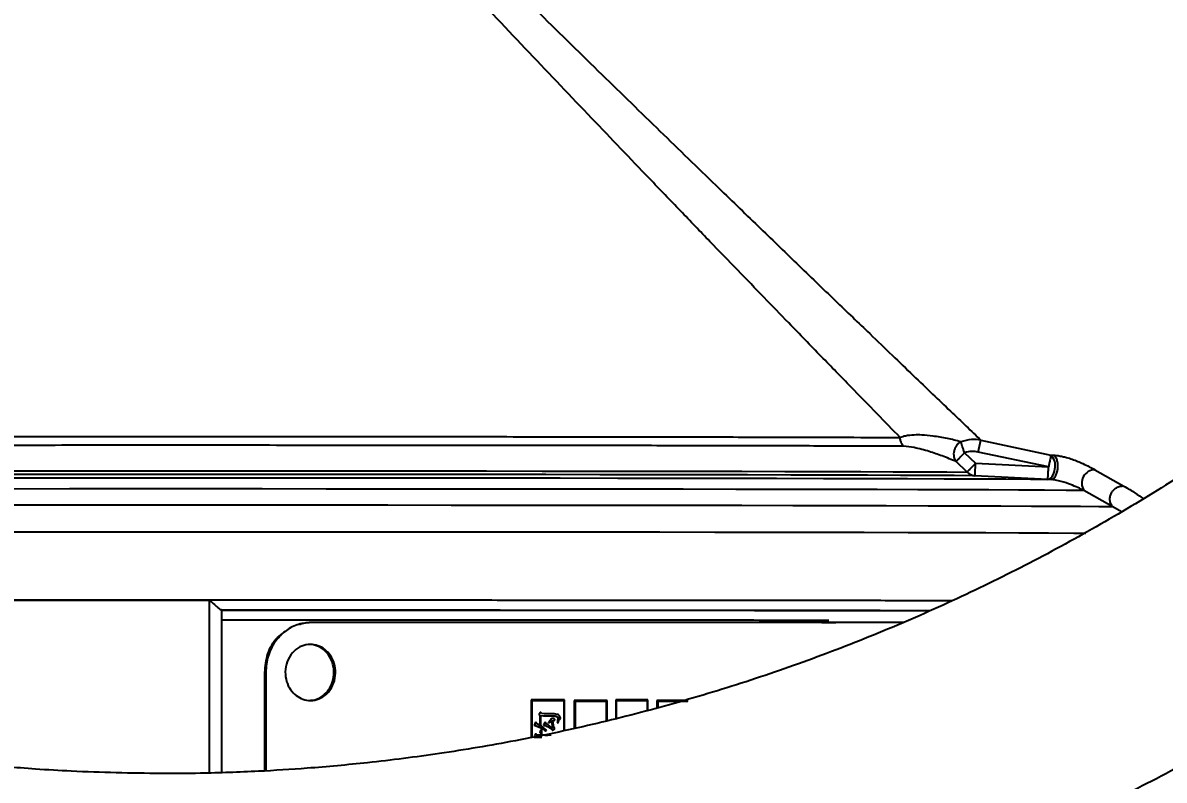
# Model space of a CAD drawing. Header units: millimetres. Extents: x 2642 to 4256, y 821 to 2003.
# Drawn here: x 3215.4 to 3306.9, y 1133.4 to 1194.1 of the extents above; entities that cross this region are included whole.
import ezdxf

# ---------------------------------------------------------------- set-up
doc = ezdxf.new("R2010")
doc.units = ezdxf.units.MM
doc.layers.add('AM_5', color=3, linetype='Continuous', lineweight=25)
doc.styles.add('SLDTEXTSTYLE1', font='txt.shx', dxfattribs={"width": 0.7, "bigfont": 'gbcbig.shx'})
doc.dimstyles.new('SLDDIMSTYLE12$0', dxfattribs={"dimtxt": 12, "dimasz": 10, "dimexe": 0, "dimexo": 0.0625, "dimgap": 0.875, "dimtad": 1, "dimdec": 1, "dimlfac": 1.8, "dimrnd": 1e-09, "dimzin": 12, "dimdsep": 46, "dimtxsty": 'SLDTEXTSTYLE1', "dimcen": 0.09, "dimdle": 8.16, "dimclrd": 3, "dimclre": 3, "dimadec": 0, "dimazin": 3, "dimtfac": 1, "dimtdec": 1, "dimtofl": 0, "dimtmove": 0, "dimatfit": 3, "dimfxl": 0, "dimfrac": 2, "dimtolj": 1, "dimlwd": 5, "dimlwe": 5, "dimarcsym": 0})

# ---------------------------------------------------------------- blocks, each defined once
blk = doc.blocks.new('*D16')
at = {"layer": 'AM_5', "color": 3, "lineweight": 5, "transparency": 16777216}
blk.add_line((3226.563, 1282.557), (3038.57, 1282.557), dxfattribs=at)
at = {"layer": 'AM_5', "color": 3, "linetype": 'Continuous', "lineweight": 5, "transparency": 16777216}
for p, q in [((3038.57, 1272.557), (3038.57, 1050.945)), ((3180.818, 1040.945), (3038.57, 1040.945))]:
    blk.add_line(p, q, dxfattribs=at)
at = {"layer": 'AM_5', "color": 3, "transparency": 16777216}
for points in [[(3036.903, 1272.557), (3040.236, 1272.557), (3038.57, 1282.557)], [(3036.903, 1050.945), (3040.236, 1050.945), (3038.57, 1040.945)]]:
    blk.add_solid(points, dxfattribs=at)
at = {"layer": 'Defpoints', "color": 0, "transparency": 16777216}
for p in [(3226.626, 1282.557), (3038.57, 1040.945), (3180.88, 1040.945)]:
    blk.add_point(p, dxfattribs=at)
at = {"layer": 'AM_5', "color": 0, "transparency": 16777216, "insert": (3031.695, 1108.227), "char_height": 12, "attachment_point": 5, "rotation": 90, "style": 'SLDTEXTSTYLE1'}
blk.add_mtext('\\A1;245', dxfattribs=at)

msp = doc.modelspace()

# ---------------------------------------------------------------- linework, layer by layer
at = {"color": 7, "linetype": 'Continuous', "lineweight": 25}
for p, q in [((3292.172, 1160.687), (3297.794, 1159.496)), ((3297.596, 1158.541), (3291.966, 1159.735)), ((3291.08, 1158.129), (3290.194, 1158.974)), ((3290.868, 1159.679), (3291.754, 1158.834)), ((3291.754, 1158.834), (3297.596, 1158.541)), ((3297.794, 1159.496), (3298.025, 1159.482)), ((3301.316, 1158.318), (3303.629, 1157.012)), ((3297.546, 1157.545), (3291.704, 1157.838)), ((3297.778, 1157.531), (3297.546, 1157.545)), ((3302.745, 1155.335), (3300.438, 1156.652)), ((3303.45, 1154.944), (3302.745, 1155.335)), ((3230.358, 1134.011), (3230.358, 1147.84)), ((3231.313, 1147.079), (3231.299, 1147.079)), ((3231.299, 1147.079), (3231.313, 1147.074)), ((3231.313, 1147.074), (3231.313, 1134.044)), ((3238.453, 1146.067), (3238.345, 1146.067)), ((3279.426, 1146.068), (3280.558, 1146.068)), ((3234.795, 1134.176), (3234.795, 1142.067)), ((3234.87, 1142.067), (3234.795, 1142.067)), ((3234.87, 1142.067), (3234.87, 1134.181)), ((3258.803, 1139.869), (3256.128, 1139.869)), ((3256.128, 1139.869), (3256.128, 1136.858)), ((3256.148, 1139.869), (3256.128, 1139.869)), ((3256.148, 1139.869), (3256.148, 1136.862)), ((3256.19, 1139.819), (3256.19, 1136.871)), ((3258.762, 1139.819), (3258.783, 1139.819)), ((3258.762, 1139.819), (3258.762, 1137.415)), ((3258.783, 1137.419), (3258.783, 1139.819)), ((3258.803, 1139.869), (3258.824, 1139.869)), ((3258.824, 1137.428), (3258.824, 1139.869)), ((3262.206, 1139.819), (3259.593, 1139.819)), ((3259.593, 1139.819), (3259.593, 1137.59)), ((3259.614, 1139.819), (3259.593, 1139.819)), ((3259.614, 1139.819), (3259.614, 1137.595)), ((3259.655, 1139.769), (3259.655, 1137.603)), ((3262.166, 1139.769), (3262.189, 1139.769)), ((3262.166, 1139.769), (3262.166, 1138.184)), ((3262.189, 1138.19), (3262.189, 1139.769)), ((3262.206, 1139.819), (3262.23, 1139.819)), ((3262.23, 1138.201), (3262.23, 1139.819)), ((3262.921, 1139.869), (3262.921, 1138.378)), ((3265.468, 1139.869), (3262.921, 1139.869)), ((3262.921, 1139.869), (3262.945, 1139.869)), ((3262.945, 1139.869), (3262.945, 1138.384)), ((3262.985, 1138.394), (3262.985, 1139.819)), ((3265.455, 1139.819), (3265.429, 1139.819)), ((3265.429, 1139.819), (3265.429, 1139.019)), ((3265.455, 1139.819), (3265.455, 1139.026)), ((3265.468, 1139.869), (3265.494, 1139.869)), ((3265.494, 1139.036), (3265.494, 1139.869)), ((3266.218, 1139.819), (3266.218, 1139.221)), ((3266.243, 1139.819), (3266.218, 1139.819)), ((3266.243, 1139.819), (3266.243, 1139.228)), ((3268.691, 1139.819), (3266.269, 1139.819)), ((3266.282, 1139.769), (3266.282, 1139.238)), ((3268.653, 1139.769), (3268.681, 1139.769)), ((3268.691, 1139.819), (3268.718, 1139.819)), ((3256.743, 1138.71), (3256.782, 1138.71)), ((3256.917, 1138.872), (3256.782, 1138.71)), ((3256.782, 1138.71), (3256.872, 1138.602)), ((3256.878, 1138.872), (3256.917, 1138.872)), ((3256.98, 1138.775), (3256.917, 1138.872)), ((3256.374, 1137.834), (3256.412, 1137.834)), ((3256.53, 1138.072), (3256.412, 1137.834)), ((3256.491, 1138.072), (3256.53, 1138.072)), ((3256.584, 1137.974), (3256.53, 1138.072)), ((3256.833, 1138.602), (3256.833, 1137.812)), ((3256.833, 1138.602), (3256.872, 1138.602)), ((3256.872, 1138.602), (3256.872, 1137.812)), ((3256.917, 1137.791), (3256.917, 1138.613)), ((3257.12, 1137.855), (3257.16, 1137.855)), ((3257.276, 1138.072), (3257.16, 1137.855)), ((3257.237, 1138.072), (3257.276, 1138.072)), ((3257.33, 1137.974), (3257.276, 1138.072)), ((3257.29, 1137.974), (3257.33, 1137.974)), ((3257.541, 1138.05), (3257.523, 1138.083)), ((3257.563, 1138.083), (3257.523, 1138.083)), ((3257.541, 1138.05), (3257.581, 1138.05)), ((3257.581, 1138.05), (3257.563, 1138.083)), ((3257.581, 1138.05), (3257.841, 1138.191)), ((3257.8, 1138.191), (3257.818, 1137.574)), ((3257.841, 1138.191), (3257.859, 1137.574)), ((3257.979, 1138.358), (3257.976, 1138.358)), ((3258.264, 1138.029), (3258.229, 1138.029)), ((3258.27, 1138.029), (3258.229, 1138.029)), ((3258.264, 1138.029), (3258.306, 1138.029)), ((3258.306, 1138.029), (3258.27, 1138.029)), ((3256.374, 1136.871), (3256.412, 1136.871)), ((3256.412, 1136.871), (3256.953, 1136.882)), ((3256.464, 1137.142), (3256.503, 1137.142)), ((3256.584, 1137.033), (3256.503, 1137.142)), ((3256.913, 1137.033), (3256.545, 1137.033)), ((3256.953, 1137.033), (3256.584, 1137.033)), ((3256.806, 1137.304), (3256.845, 1137.304)), ((3256.998, 1137.488), (3256.845, 1137.304)), ((3256.845, 1137.304), (3256.953, 1137.174)), ((3256.913, 1137.174), (3256.913, 1137.033)), ((3256.913, 1137.174), (3256.953, 1137.174)), ((3256.913, 1137.033), (3256.953, 1137.033)), ((3256.953, 1137.174), (3256.953, 1137.033)), ((3256.958, 1137.488), (3256.998, 1137.488)), ((3256.958, 1136.882), (3256.998, 1136.882)), ((3256.998, 1137.033), (3256.998, 1137.488)), ((3257.46, 1137.035), (3257.228, 1137.033)), ((3257.248, 1137.033), (3257.479, 1137.035)), ((3257.732, 1137.038), (3257.267, 1137.033)), ((3257.335, 1137.401), (3257.308, 1137.379)), ((3257.348, 1137.379), (3257.308, 1137.379)), ((3257.375, 1137.401), (3257.348, 1137.379)), ((3257.818, 1137.574), (3257.859, 1137.574)), ((3257.818, 1137.434), (3257.859, 1137.434)), ((3257.859, 1137.434), (3258.029, 1137.553))]:
    msp.add_line(p, q, dxfattribs=at)
at = {"color": 7, "linetype": 'Continuous', "lineweight": 25, "flags": 128}
for points in [[(3291.704, 1157.838), (3290.043, 1157.848), (3288.047, 1157.858), (3285.727, 1157.867), (3283.095, 1157.876), (3280.166, 1157.884), (3276.954, 1157.892), (3273.477, 1157.9), (3269.753, 1157.907), (3265.802, 1157.913), (3261.645, 1157.919), (3257.303, 1157.924), (3252.801, 1157.928), (3248.161, 1157.932), (3243.408, 1157.935), (3238.568, 1157.937), (3233.665, 1157.939), (3228.727, 1157.939), (3223.779, 1157.939), (3218.847, 1157.938), (3213.958, 1157.937)], [(3214.082, 1158.227), (3218.924, 1158.229), (3223.809, 1158.229), (3228.709, 1158.23), (3233.6, 1158.229), (3238.455, 1158.227), (3243.249, 1158.225), (3247.956, 1158.222), (3252.551, 1158.219), (3257.01, 1158.214), (3261.31, 1158.209), (3265.427, 1158.204), (3269.34, 1158.197), (3273.028, 1158.19), (3276.472, 1158.183), (3279.652, 1158.175), (3282.554, 1158.167), (3285.16, 1158.158), (3287.458, 1158.148), (3289.435, 1158.139), (3291.08, 1158.129)], [(3297.546, 1157.545), (3297.639, 1157.558), (3297.731, 1157.602), (3297.819, 1157.676), (3297.899, 1157.778), (3297.97, 1157.904), (3298.029, 1158.05), (3298.075, 1158.211), (3298.105, 1158.384)], [(3297.778, 1157.531), (3296.15, 1157.542), (3294.178, 1157.552), (3291.872, 1157.562), (3289.243, 1157.572), (3286.305, 1157.581), (3283.072, 1157.59), (3279.56, 1157.598), (3275.787, 1157.606), (3271.771, 1157.613), (3267.532, 1157.619), (3263.091, 1157.625), (3258.47, 1157.63), (3253.693, 1157.634), (3248.782, 1157.638), (3243.763, 1157.641), (3238.66, 1157.643), (3233.498, 1157.645), (3228.303, 1157.645), (3223.102, 1157.645), (3217.919, 1157.644), (3212.78, 1157.642)], [(3300.438, 1156.652), (3299.023, 1156.662), (3297.274, 1156.673), (3295.199, 1156.683), (3292.808, 1156.693), (3290.112, 1156.702), (3287.123, 1156.711), (3283.855, 1156.72), (3280.323, 1156.728), (3276.544, 1156.735), (3272.535, 1156.742), (3268.314, 1156.748), (3263.902, 1156.754), (3259.318, 1156.759), (3254.584, 1156.764), (3249.722, 1156.767), (3244.754, 1156.77), (3239.703, 1156.772), (3234.593, 1156.774), (3229.447, 1156.775), (3224.289, 1156.775), (3219.142, 1156.774), (3214.032, 1156.772)], [(3302.745, 1155.335), (3301.63, 1155.346), (3300.168, 1155.357), (3298.366, 1155.368), (3296.232, 1155.378), (3293.777, 1155.388), (3291.011, 1155.397), (3287.947, 1155.406), (3284.6, 1155.415), (3280.985, 1155.423), (3277.119, 1155.431), (3273.019, 1155.438), (3268.706, 1155.444), (3264.198, 1155.45), (3259.517, 1155.455), (3254.685, 1155.459), (3249.724, 1155.463), (3244.656, 1155.466), (3239.506, 1155.468), (3234.298, 1155.47), (3229.055, 1155.471), (3223.801, 1155.47), (3218.562, 1155.47), (3213.362, 1155.468)], [(3210.959, 1153.348), (3216.111, 1153.35), (3221.311, 1153.351), (3226.535, 1153.351), (3231.761, 1153.351), (3236.966, 1153.35), (3242.125, 1153.348), (3247.215, 1153.345), (3252.214, 1153.342), (3257.099, 1153.338), (3261.848, 1153.333), (3266.44, 1153.328), (3270.854, 1153.322), (3275.07, 1153.316), (3279.07, 1153.308), (3282.836, 1153.301), (3286.35, 1153.292), (3289.596, 1153.284), (3292.561, 1153.274), (3295.23, 1153.265), (3297.593, 1153.255), (3299.637, 1153.244), (3300.586, 1153.239)]]:
    msp.add_lwpolyline(points, dxfattribs=at)
at = {"color": 7, "linetype": 'Continuous', "lineweight": 25}
for centre, radius, start, end in [((2421.67, 1348.541), 890.541, 347.759661, 347.822332), ((3296.94, 1158.657), 1.197, 346.77793, 44.49537), ((3291.759, 1158.77), 0.933, 223.34923, 266.65686), ((3301.328, 1157.248), 1.071, 90.60321, 213.8212)]:
    msp.add_arc(centre, radius, start, end, dxfattribs=at)
for points, knots in [([(3226.434, 1113.962), (3228.995, 1113.987), (3232.575, 1114.021), (3237.844, 1114.3), (3242.309, 1114.636), (3247.625, 1115.201), (3253.194, 1115.974), (3259.007, 1116.985), (3264.978, 1118.241), (3271.054, 1119.751), (3277.192, 1121.522), (3283.358, 1123.556), (3289.521, 1125.856), (3295.658, 1128.421), (3301.746, 1131.251), (3307.766, 1134.345), (3313.698, 1137.7), (3319.527, 1141.312), (3325.237, 1145.177), (3330.813, 1149.291), (3336.24, 1153.649), (3341.506, 1158.243), (3346.597, 1163.067), (3351.502, 1168.115), (3356.209, 1173.378), (3360.707, 1178.848), (3364.985, 1184.516), (3369.034, 1190.373), (3372.843, 1196.41), (3376.405, 1202.616), (3379.71, 1208.981), (3382.751, 1215.493), (3385.52, 1222.142), (3388.01, 1228.917), (3390.216, 1235.804), (3392.131, 1242.793), (3393.749, 1249.871), (3395.067, 1257.025), (3396.08, 1264.241), (3396.784, 1271.509), (3397.177, 1278.813), (3397.256, 1286.141), (3397.019, 1293.479), (3396.465, 1300.813), (3395.593, 1308.131), (3394.402, 1315.418), (3392.894, 1322.661), (3391.069, 1329.845), (3388.929, 1336.958), (3386.475, 1343.986), (3383.71, 1350.914), (3380.637, 1357.731), (3377.26, 1364.421), (3373.583, 1370.973), (3369.609, 1377.373), (3365.344, 1383.609), (3360.793, 1389.667), (3355.961, 1395.535), (3350.854, 1401.201), (3345.477, 1406.654), (3340.03, 1411.701), (3334.557, 1416.354), (3329.099, 1420.623), (3323.474, 1424.666), (3317.692, 1428.474), (3311.765, 1432.042), (3305.703, 1435.364), (3299.517, 1438.434), (3293.22, 1441.248), (3286.826, 1443.8), (3280.351, 1446.086), (3273.814, 1448.102), (3267.239, 1449.845), (3260.666, 1451.309), (3254.172, 1452.491), (3247.882, 1453.388), (3242.359, 1453.972), (3237.476, 1454.339), (3232.652, 1454.579), (3226.677, 1454.696), (3221.161, 1454.586), (3215.891, 1454.314), (3211.427, 1453.976), (3206.111, 1453.411), (3200.542, 1452.638), (3194.729, 1451.628), (3188.757, 1450.372), (3182.681, 1448.861), (3176.543, 1447.091), (3170.378, 1445.056), (3164.215, 1442.757), (3158.078, 1440.192), (3151.99, 1437.361), (3145.97, 1434.268), (3140.037, 1430.913), (3134.208, 1427.301), (3128.498, 1423.435), (3122.923, 1419.321), (3117.496, 1414.964), (3112.23, 1410.37), (3107.139, 1405.545), (3102.234, 1400.497), (3097.527, 1395.235), (3093.029, 1389.765), (3088.751, 1384.096), (3084.702, 1378.239), (3080.893, 1372.202), (3077.331, 1365.997), (3074.026, 1359.632), (3070.983, 1353.12), (3068.221, 1346.468), (3065.884, 1340.186), (3064.606, 1336.081), (3064.042, 1334.273)], [0, 0, 0, 0, 0.0102074, 0.014274, 0.021037, 0.0280561, 0.0355867, 0.0434511, 0.0515783, 0.0599113, 0.0684099, 0.0770439, 0.085791, 0.0946336, 0.1035582, 0.112554, 0.1216124, 0.1307262, 0.1398897, 0.1490979, 0.1583469, 0.1676331, 0.1769537, 0.1863062, 0.1956884, 0.2050985, 0.2145348, 0.2239961, 0.233481, 0.2429885, 0.2525178, 0.262068, 0.2716385, 0.2812287, 0.2908382, 0.3004664, 0.3101132, 0.3197782, 0.3294613, 0.3391624, 0.3488814, 0.3586183, 0.3683733, 0.3781464, 0.387938, 0.3977483, 0.4075776, 0.4174265, 0.4272956, 0.4371854, 0.4470968, 0.4570307, 0.4669882, 0.4769704, 0.486979, 0.4970156, 0.5070822, 0.5171812, 0.5273154, 0.5374882, 0.5477037, 0.5569145, 0.5661226, 0.5753266, 0.5845258, 0.5937191, 0.6029052, 0.6120821, 0.6212471, 0.6303962, 0.6395236, 0.6486197, 0.6576679, 0.6666375, 0.6754633, 0.6839789, 0.6919633, 0.6976055, 0.7035012, 0.7112199, 0.7214273, 0.7254939, 0.7322569, 0.739276, 0.7468066, 0.754671, 0.7627982, 0.7711312, 0.7796298, 0.7882638, 0.7970109, 0.8058535, 0.8147781, 0.8237739, 0.8328323, 0.8419461, 0.8511096, 0.8603178, 0.8695668, 0.878853, 0.8881736, 0.8975261, 0.9069083, 0.9163184, 0.9257547, 0.935216, 0.9447009, 0.9542084, 0.9637377, 0.9732879, 0.9828584, 0.9924486, 1, 1, 1, 1]), ([(3056.564, 1285.454), (3056.548, 1284.462), (3056.493, 1281.023), (3056.729, 1275.134), (3057.268, 1267.799), (3058.144, 1260.481), (3059.333, 1253.194), (3060.842, 1245.952), (3062.666, 1238.767), (3064.807, 1231.654), (3067.261, 1224.627), (3070.026, 1217.698), (3073.098, 1210.882), (3076.475, 1204.191), (3080.153, 1197.639), (3084.127, 1191.239), (3088.392, 1185.004), (3092.943, 1178.946), (3097.775, 1173.078), (3102.882, 1167.411), (3108.259, 1161.959), (3113.705, 1156.911), (3119.179, 1152.259), (3124.637, 1147.989), (3130.262, 1143.947), (3136.043, 1140.139), (3141.971, 1136.57), (3148.033, 1133.248), (3154.219, 1130.178), (3160.516, 1127.365), (3166.909, 1124.813), (3173.384, 1122.527), (3179.922, 1120.51), (3186.497, 1118.768), (3193.07, 1117.303), (3199.564, 1116.121), (3205.853, 1115.225), (3211.377, 1114.64), (3216.26, 1114.275), (3221.084, 1114.027), (3224.498, 1113.985), (3226.434, 1113.962)], [0, 0, 0, 0, 0.0110977, 0.0384563, 0.065866, 0.0933273, 0.120841, 0.1484084, 0.1760305, 0.2037091, 0.231446, 0.2592434, 0.2871039, 0.3150305, 0.3430267, 0.3710966, 0.3992451, 0.4274777, 0.4558012, 0.4842235, 0.512754, 0.5414043, 0.5672369, 0.5930617, 0.6188752, 0.6446752, 0.6704587, 0.6962218, 0.7219592, 0.7476632, 0.7733229, 0.7989215, 0.8244321, 0.8498086, 0.8749648, 0.8997175, 0.9236002, 0.9459932, 0.9618174, 0.9783523, 1, 1, 1, 1]), ([(3371.164, 1242.234), (3370.864, 1241.172), (3369.927, 1237.867), (3368.021, 1232.416), (3365.462, 1225.888), (3362.578, 1219.477), (3359.392, 1213.189), (3355.904, 1207.04), (3352.119, 1201.044), (3348.043, 1195.215), (3343.68, 1189.566), (3339.036, 1184.111), (3334.117, 1178.861), (3329.108, 1174.005), (3324.053, 1169.533), (3318.995, 1165.435), (3313.767, 1161.561), (3308.379, 1157.919), (3302.843, 1154.516), (3297.17, 1151.358), (3291.373, 1148.451), (3285.466, 1145.8), (3279.462, 1143.411), (3273.38, 1141.289), (3267.24, 1139.436), (3261.073, 1137.858), (3254.929, 1136.559), (3248.92, 1135.547), (3243.353, 1134.836), (3238.507, 1134.391), (3234.038, 1134.113), (3230.133, 1133.975), (3227.533, 1133.966), (3226.485, 1133.962)], [0, 0, 0, 0, 0.017078, 0.053144, 0.089298, 0.125545, 0.161888, 0.198335, 0.23489, 0.271563, 0.308361, 0.345297, 0.382382, 0.419634, 0.453214, 0.486783, 0.520336, 0.55387, 0.58738, 0.62086, 0.654303, 0.687696, 0.721023, 0.754256, 0.787351, 0.820228, 0.85273, 0.884498, 0.914491, 0.939551, 0.959781, 0.98378, 1, 1, 1, 1]), ([(3241.983, 1209.693), (3243.49, 1208.167), (3246.884, 1204.729), (3251.851, 1199.785), (3256.963, 1194.739), (3261.755, 1190.042), (3266.468, 1185.448), (3270.641, 1181.398), (3274.282, 1177.876), (3277.482, 1174.789), (3280.476, 1171.904), (3283.647, 1168.857), (3286.801, 1165.831), (3289.845, 1162.914), (3291.398, 1161.427), (3292.172, 1160.687)], [0, 0, 0, 0, 0.075726, 0.170556, 0.250529, 0.336542, 0.419095, 0.500933, 0.565307, 0.626211, 0.690228, 0.751264, 0.835125, 0.917868, 1, 1, 1, 1]), ([(3285.71, 1160.9), (3285.104, 1161.522), (3283.871, 1162.787), (3281.745, 1164.972), (3279.383, 1167.401), (3277.042, 1169.813), (3274.794, 1172.134), (3272.689, 1174.312), (3270.454, 1176.627), (3268.091, 1179.08), (3264.956, 1182.342), (3260.931, 1186.547), (3255.987, 1191.742), (3250.863, 1197.173), (3245.684, 1202.711), (3242.231, 1206.477), (3240.504, 1208.36)], [0, 0, 0, 0, 0.058762, 0.119589, 0.182605, 0.247918, 0.295066, 0.343666, 0.393747, 0.445333, 0.498448, 0.594405, 0.695866, 0.797974, 0.898991, 1, 1, 1, 1]), ([(3290.569, 1160.556), (3290.21, 1160.652), (3289.471, 1160.848), (3288.407, 1161.012), (3287.526, 1161.105), (3286.78, 1161.105), (3286.19, 1161.053), (3285.848, 1160.944), (3285.71, 1160.9)], [0, 0, 0, 0, 0.211483, 0.435358, 0.617749, 0.741818, 0.895297, 1, 1, 1, 1]), ([(3292.172, 1160.687), (3291.92, 1160.718), (3291.379, 1160.787), (3290.851, 1160.637), (3290.569, 1160.556)], [0, 0, 0, 0, 0.464684, 1, 1, 1, 1]), ([(3285.975, 1160.193), (3284.61, 1160.199), (3281.88, 1160.21), (3276.473, 1160.225), (3270.225, 1160.239), (3263.154, 1160.251), (3255.416, 1160.26), (3247.147, 1160.267), (3238.504, 1160.272), (3229.644, 1160.274), (3220.734, 1160.274), (3211.937, 1160.27), (3203.416, 1160.265), (3195.331, 1160.257), (3187.824, 1160.247), (3181.061, 1160.234), (3175.072, 1160.22), (3171.905, 1160.209), (3170.322, 1160.204)], [0, 0, 0, 0, 0.0625, 0.125, 0.1875, 0.25, 0.3125, 0.375, 0.4375, 0.5, 0.5625, 0.625, 0.6875, 0.75, 0.8125, 0.875, 0.9375, 1, 1, 1, 1]), ([(3290.194, 1158.974), (3289.819, 1159.128), (3289.107, 1159.42), (3287.981, 1159.8), (3286.911, 1160.107), (3286.26, 1160.167), (3285.975, 1160.193)], [0, 0, 0, 0, 0.264862, 0.502211, 0.782541, 1, 1, 1, 1]), ([(3290.868, 1159.679), (3290.835, 1159.775), (3290.772, 1159.959), (3290.685, 1160.214), (3290.613, 1160.427), (3290.583, 1160.514), (3290.569, 1160.556)], [0, 0, 0, 0, 0.255681, 0.494023, 0.75113, 1, 1, 1, 1]), ([(3291.966, 1159.735), (3291.793, 1159.762), (3291.423, 1159.82), (3291.06, 1159.728), (3290.868, 1159.679)], [0, 0, 0, 0, 0.469803, 1, 1, 1, 1]), ([(3290.194, 1158.974), (3290.218, 1158.998), (3290.266, 1159.048), (3290.424, 1159.214), (3290.63, 1159.43), (3290.786, 1159.594), (3290.868, 1159.679)], [0, 0, 0, 0, 0.243398, 0.499901, 0.738139, 1, 1, 1, 1]), ([(3291.754, 1158.834), (3291.678, 1158.755), (3291.522, 1158.591), (3291.313, 1158.373), (3291.151, 1158.203), (3291.103, 1158.153), (3291.08, 1158.129)], [0, 0, 0, 0, 0.242676, 0.5, 0.757324, 1, 1, 1, 1]), ([(3291.704, 1157.838), (3291.705, 1157.853), (3291.706, 1157.875), (3291.712, 1158.001), (3291.721, 1158.169), (3291.735, 1158.448), (3291.748, 1158.707), (3291.754, 1158.834)], [0, 0, 0, 0, 0.239943, 0.368925, 0.500594, 0.753484, 1, 1, 1, 1]), ([(3297.794, 1159.496), (3297.786, 1159.461), (3297.772, 1159.391), (3297.724, 1159.159), (3297.663, 1158.865), (3297.618, 1158.646), (3297.596, 1158.541)], [0, 0, 0, 0, 0.2428701, 0.5000028, 0.7602532, 1, 1, 1, 1]), ([(3297.778, 1157.531), (3297.843, 1157.543), (3297.975, 1157.567), (3298.15, 1157.771), (3298.274, 1158.051), (3298.342, 1158.367), (3298.357, 1158.7), (3298.31, 1159.035), (3298.198, 1159.33), (3298.083, 1159.431), (3298.025, 1159.482)], [0, 0, 0, 0, 0.1314, 0.263981, 0.388888, 0.49996, 0.611082, 0.736027, 0.868618, 1, 1, 1, 1]), ([(3298.025, 1159.482), (3298.134, 1159.473), (3298.358, 1159.453), (3298.712, 1159.385), (3299.099, 1159.286), (3299.691, 1159.097), (3300.512, 1158.753), (3301.018, 1158.48), (3301.316, 1158.318)], [0, 0, 0, 0, 0.0810684, 0.1660621, 0.2366046, 0.3536395, 0.6181314, 1, 1, 1, 1]), ([(3297.546, 1157.545), (3297.547, 1157.56), (3297.548, 1157.582), (3297.554, 1157.707), (3297.561, 1157.838), (3297.568, 1157.998), (3297.581, 1158.229), (3297.59, 1158.417), (3297.596, 1158.541)], [0, 0, 0, 0, 0.2396582, 0.3684909, 0.5000023, 0.6379375, 0.7603418, 1, 1, 1, 1]), ([(3300.438, 1156.652), (3300.113, 1156.808), (3299.634, 1157.037), (3298.84, 1157.319), (3298.397, 1157.435), (3298.172, 1157.483), (3297.957, 1157.517), (3297.838, 1157.527), (3297.778, 1157.531)], [0, 0, 0, 0, 0.523638, 0.772851, 0.838297, 0.895125, 0.94736, 1, 1, 1, 1]), ([(3302.745, 1155.335), (3302.686, 1155.416), (3302.568, 1155.577), (3302.505, 1155.883), (3302.53, 1156.185), (3302.633, 1156.46), (3302.802, 1156.701), (3303.038, 1156.894), (3303.328, 1157.018), (3303.529, 1157.014), (3303.629, 1157.012)], [0, 0, 0, 0, 0.130906, 0.261993, 0.386645, 0.5, 0.613355, 0.738007, 0.869094, 1, 1, 1, 1]), ([(3303.629, 1157.012), (3303.95, 1156.819), (3304.627, 1156.41), (3304.985, 1156.144), (3305.173, 1156.003)], [0, 0, 0, 0, 0.473046, 1, 1, 1, 1]), ([(3226.485, 1133.962), (3224.085, 1133.999), (3220.726, 1134.051), (3215.784, 1134.355), (3211.594, 1134.712), (3206.607, 1135.303), (3201.386, 1136.103), (3195.94, 1137.141), (3190.352, 1138.424), (3184.673, 1139.963), (3178.944, 1141.761), (3173.201, 1143.821), (3167.471, 1146.146), (3161.776, 1148.729), (3156.155, 1151.597), (3152.232, 1153.729), (3150.23, 1154.971), (3150.029, 1155.095)], [0, 0, 0, 0, 0.089708, 0.125509, 0.185041, 0.24684, 0.313151, 0.382408, 0.453986, 0.527384, 0.602246, 0.678309, 0.755372, 0.833285, 0.911926, 0.991202, 1, 1, 1, 1]), ([(3230.358, 1147.84), (3229.895, 1147.84), (3227.394, 1147.84), (3223.105, 1147.84), (3217.75, 1147.839), (3214.464, 1147.838), (3212.937, 1147.837)], [0, 0, 0, 0, 0.07954, 0.429127, 0.734843, 1, 1, 1, 1]), ([(3226.867, 1147.88), (3229.3, 1147.88), (3234.146, 1147.88), (3241.324, 1147.879), (3247.169, 1147.878), (3251.727, 1147.876), (3255.074, 1147.875), (3258.35, 1147.873), (3261.548, 1147.871), (3264.663, 1147.869), (3268.617, 1147.866), (3273.412, 1147.862), (3278.966, 1147.856), (3284.315, 1147.849), (3288.019, 1147.844), (3289.692, 1147.84), (3289.898, 1147.84)], [0, 0, 0, 0, 0.099314, 0.197878, 0.29569, 0.344327, 0.392776, 0.441037, 0.48911, 0.536996, 0.584693, 0.676006, 0.773113, 0.876014, 0.984707, 1, 1, 1, 1]), ([(3230.358, 1147.84), (3230.366, 1147.839), (3230.399, 1147.833), (3230.502, 1147.743), (3230.721, 1147.557), (3230.982, 1147.32), (3231.181, 1147.152), (3231.268, 1147.088), (3231.292, 1147.081), (3231.299, 1147.079)], [0, 0, 0, 0, 0.0146665, 0.0629057, 0.2528185, 0.5796375, 0.7759438, 0.9348975, 1, 1, 1, 1]), ([(3231.313, 1147.079), (3234.196, 1147.079), (3240.118, 1147.078), (3248.55, 1147.076), (3256.636, 1147.073), (3264.257, 1147.068), (3271.723, 1147.062), (3278.817, 1147.055), (3284.389, 1147.048), (3287.185, 1147.042), (3288.117, 1147.041)], [0, 0, 0, 0, 0.130518, 0.268168, 0.390099, 0.517129, 0.649259, 0.786491, 0.928825, 1, 1, 1, 1]), ([(3231.313, 1147.067), (3231.701, 1147.067), (3232.308, 1147.067), (3233.302, 1147.067), (3234.362, 1147.066), (3235.572, 1147.066), (3236.624, 1147.066), (3237.629, 1147.066), (3238.863, 1147.066), (3240.698, 1147.066), (3242.377, 1147.065), (3243.726, 1147.065), (3244.535, 1147.065), (3245.39, 1147.065), (3246.29, 1147.064), (3247.234, 1147.064), (3250.169, 1147.063), (3254.715, 1147.061), (3260.408, 1147.058), (3265.079, 1147.055), (3268.793, 1147.052), (3271.622, 1147.05), (3273.632, 1147.048), (3274.818, 1147.046), (3275.377, 1147.046), (3275.539, 1147.046), (3275.591, 1147.046), (3275.61, 1147.046), (3275.616, 1147.046), (3275.618, 1147.046), (3275.619, 1147.046), (3275.62, 1147.046), (3275.62, 1147.046), (3275.62, 1147.046), (3275.62, 1147.046), (3275.62, 1147.046), (3275.889, 1147.045), (3276.571, 1147.044), (3277.826, 1147.043), (3279.335, 1147.041), (3280.733, 1147.04), (3281.752, 1147.038), (3282.526, 1147.037), (3283.351, 1147.036), (3284.336, 1147.035), (3285.312, 1147.033), (3286.113, 1147.032), (3286.892, 1147.031), (3287.529, 1147.03), (3287.968, 1147.029), (3288.09, 1147.029)], [0, 0, 0, 0, 0.017551, 0.027477, 0.045011, 0.065616, 0.082476, 0.092885, 0.111431, 0.1388, 0.176932, 0.188699, 0.201204, 0.214447, 0.228429, 0.243149, 0.258608, 0.366138, 0.459728, 0.539372, 0.605068, 0.656812, 0.694601, 0.718435, 0.725118, 0.727151, 0.727909, 0.728155, 0.728247, 0.728284, 0.7283, 0.728307, 0.72831, 0.728311, 0.728312, 0.728312, 0.728312, 0.744024, 0.768439, 0.803217, 0.836029, 0.8561, 0.868601, 0.886365, 0.910565, 0.934954, 0.953683, 0.966991, 0.990806, 1, 1, 1, 1]), ([(3279.992, 1146.239), (3279.143, 1146.24), (3277.218, 1146.242), (3274.055, 1146.246), (3270.631, 1146.249), (3265.641, 1146.253), (3258.82, 1146.258), (3249.92, 1146.262), (3240.723, 1146.265), (3234.455, 1146.265), (3231.313, 1146.265)], [0, 0, 0, 0, 0.065248, 0.147896, 0.226473, 0.300978, 0.478059, 0.653103, 0.826109, 1, 1, 1, 1]), ([(3238.452, 1146.067), (3238.088, 1146.031), (3237.358, 1145.958), (3236.362, 1145.387), (3235.551, 1144.52), (3234.982, 1143.373), (3234.908, 1142.507), (3234.87, 1142.067)], [0, 0, 0, 0, 0.184668, 0.3699947, 0.5658507, 0.7794444, 1, 1, 1, 1]), ([(3237.579, 1145.917), (3237.727, 1145.973), (3237.975, 1146.066), (3238.238, 1146.067), (3238.344, 1146.067)], [0, 0, 0, 0, 0.598586, 1, 1, 1, 1]), ([(3285.948, 1146.068), (3285.192, 1146.068), (3282.75, 1146.068), (3278.183, 1146.068), (3273.102, 1146.068), (3267.718, 1146.068), (3263.189, 1146.068), (3257.298, 1146.068), (3252.414, 1146.068), (3245.75, 1146.068), (3241.456, 1146.067), (3238.452, 1146.067)], [0, 0, 0, 0, 0.063071, 0.203688, 0.344307, 0.414547, 0.555165, 0.625405, 0.766021, 0.83626, 1, 1, 1, 1]), ([(3234.795, 1142.067), (3234.847, 1142.568), (3234.952, 1143.571), (3235.566, 1144.737), (3236.173, 1145.168), (3236.37, 1145.308)], [0, 0, 0, 0, 0.402722, 0.806503, 1, 1, 1, 1]), ([(3238.452, 1144.317), (3238.657, 1144.297), (3239.068, 1144.255), (3239.625, 1143.933), (3240.082, 1143.445), (3240.393, 1142.785), (3240.5, 1142.005), (3240.351, 1141.192), (3239.94, 1140.48), (3239.338, 1139.995), (3238.804, 1139.833), (3238.311, 1139.807), (3237.835, 1139.889), (3237.276, 1140.199), (3236.818, 1140.691), (3236.504, 1141.349), (3236.396, 1142.13), (3236.547, 1142.943), (3236.96, 1143.655), (3237.564, 1144.138), (3238.098, 1144.306), (3238.389, 1144.315), (3238.452, 1144.317)], [0, 0, 0, 0, 0.046276, 0.092719, 0.141715, 0.19519, 0.253686, 0.315261, 0.376912, 0.43437, 0.485817, 0.500005, 0.546254, 0.592701, 0.641799, 0.695155, 0.753514, 0.815397, 0.876864, 0.934161, 0.985737, 1, 1, 1, 1]), ([(3238.344, 1139.818), (3238.546, 1139.838), (3238.949, 1139.878), (3239.498, 1140.195), (3239.95, 1140.677), (3240.262, 1141.33), (3240.374, 1142.111), (3240.231, 1142.93), (3239.823, 1143.651), (3239.223, 1144.138), (3238.692, 1144.306), (3238.405, 1144.315), (3238.344, 1144.317)], [0, 0, 0, 0, 0.0912038, 0.1828761, 0.2801993, 0.3866808, 0.5040829, 0.6292887, 0.7538352, 0.8693163, 0.9721511, 1, 1, 1, 1]), ([(3258.824, 1139.869), (3258.559, 1139.869), (3258.027, 1139.869), (3257.135, 1139.869), (3256.507, 1139.869), (3256.148, 1139.869)], [0, 0, 0, 0, 0.300086, 0.600172, 1, 1, 1, 1]), ([(3258.783, 1139.819), (3258.517, 1139.819), (3257.986, 1139.819), (3257.121, 1139.819), (3256.521, 1139.819), (3256.19, 1139.819)], [0, 0, 0, 0, 0.309667, 0.619335, 1, 1, 1, 1]), ([(3256.19, 1139.819), (3256.444, 1139.819), (3256.96, 1139.819), (3257.818, 1139.819), (3258.419, 1139.819), (3258.762, 1139.819)], [0, 0, 0, 0, 0.294871, 0.597185, 1, 1, 1, 1]), ([(3262.23, 1139.819), (3261.97, 1139.819), (3261.451, 1139.819), (3260.58, 1139.819), (3259.965, 1139.819), (3259.614, 1139.819)], [0, 0, 0, 0, 0.300086, 0.600172, 1, 1, 1, 1]), ([(3262.189, 1139.769), (3261.93, 1139.769), (3261.411, 1139.769), (3260.566, 1139.769), (3259.979, 1139.769), (3259.655, 1139.769)], [0, 0, 0, 0, 0.309667, 0.619335, 1, 1, 1, 1]), ([(3259.655, 1139.769), (3259.861, 1139.769), (3260.279, 1139.769), (3261.118, 1139.769), (3261.747, 1139.769), (3262.166, 1139.769)], [0, 0, 0, 0, 0.243669, 0.4958456, 1, 1, 1, 1]), ([(3265.494, 1139.869), (3265.241, 1139.869), (3264.735, 1139.869), (3263.887, 1139.869), (3263.287, 1139.869), (3262.945, 1139.869)], [0, 0, 0, 0, 0.300086, 0.600172, 1, 1, 1, 1]), ([(3262.985, 1139.819), (3263.242, 1139.819), (3263.756, 1139.819), (3264.58, 1139.819), (3265.144, 1139.819), (3265.455, 1139.819)], [0, 0, 0, 0, 0.309667, 0.619335, 1, 1, 1, 1]), ([(3262.985, 1139.819), (3263.184, 1139.819), (3263.591, 1139.819), (3264.409, 1139.819), (3265.021, 1139.819), (3265.429, 1139.819)], [0, 0, 0, 0, 0.242842, 0.495294, 1, 1, 1, 1]), ([(3268.718, 1139.819), (3268.473, 1139.819), (3267.983, 1139.819), (3267.159, 1139.819), (3266.576, 1139.819), (3266.243, 1139.819)], [0, 0, 0, 0, 0.300086, 0.600172, 1, 1, 1, 1]), ([(3268.681, 1139.769), (3268.435, 1139.769), (3267.945, 1139.769), (3267.146, 1139.769), (3266.589, 1139.769), (3266.282, 1139.769)], [0, 0, 0, 0, 0.309667, 0.619335, 1, 1, 1, 1]), ([(3266.282, 1139.769), (3266.475, 1139.769), (3266.87, 1139.769), (3267.663, 1139.769), (3268.257, 1139.769), (3268.653, 1139.769)], [0, 0, 0, 0, 0.241953, 0.494702, 1, 1, 1, 1]), ([(3256.878, 1138.872), (3256.855, 1138.845), (3256.81, 1138.791), (3256.765, 1138.737), (3256.743, 1138.71)], [0, 0, 0, 0, 0.5000003, 1, 1, 1, 1]), ([(3256.743, 1138.71), (3256.753, 1138.698), (3256.773, 1138.673), (3256.803, 1138.637), (3256.823, 1138.614), (3256.833, 1138.602)], [0, 0, 0, 0, 0.346323, 0.673162, 1, 1, 1, 1]), ([(3258.52, 1138.386), (3258.488, 1138.46), (3258.44, 1138.571), (3258.325, 1138.672), (3258.129, 1138.756), (3257.67, 1138.736), (3257.256, 1138.759), (3256.98, 1138.775)], [0, 0, 0, 0, 0.132026, 0.196101, 0.258534, 0.505562, 1, 1, 1, 1]), ([(3256.491, 1138.072), (3256.476, 1138.042), (3256.449, 1137.988), (3256.41, 1137.908), (3256.386, 1137.859), (3256.374, 1137.834)], [0, 0, 0, 0, 0.374291, 0.687145, 1, 1, 1, 1]), ([(3256.374, 1137.834), (3256.559, 1137.777), (3256.892, 1137.674), (3257.18, 1137.47), (3257.308, 1137.379)], [0, 0, 0, 0, 0.55646, 1, 1, 1, 1]), ([(3256.412, 1137.834), (3256.578, 1137.784), (3256.911, 1137.683), (3257.202, 1137.481), (3257.348, 1137.379)], [0, 0, 0, 0, 0.496751, 1, 1, 1, 1]), ([(3256.872, 1137.812), (3256.82, 1137.84), (3256.723, 1137.892), (3256.628, 1137.948), (3256.584, 1137.974)], [0, 0, 0, 0, 0.532976, 1, 1, 1, 1]), ([(3256.917, 1138.613), (3257.211, 1138.598), (3257.616, 1138.579), (3258.062, 1138.6), (3258.222, 1138.538), (3258.278, 1138.483), (3258.306, 1138.428), (3258.31, 1138.362), (3258.291, 1138.229), (3258.279, 1138.117), (3258.27, 1138.029)], [0, 0, 0, 0, 0.489233, 0.672718, 0.735367, 0.76608, 0.796242, 0.828596, 0.864188, 1, 1, 1, 1]), ([(3257.375, 1137.401), (3257.298, 1137.479), (3257.156, 1137.624), (3256.992, 1137.738), (3256.917, 1137.791)], [0, 0, 0, 0, 0.541449, 1, 1, 1, 1]), ([(3257.237, 1138.072), (3257.221, 1138.043), (3257.194, 1137.992), (3257.155, 1137.92), (3257.132, 1137.877), (3257.12, 1137.855)], [0, 0, 0, 0, 0.402508, 0.701255, 1, 1, 1, 1]), ([(3257.12, 1137.855), (3257.249, 1137.811), (3257.446, 1137.742), (3257.657, 1137.623), (3257.773, 1137.535), (3257.803, 1137.468), (3257.818, 1137.434)], [0, 0, 0, 0, 0.493279, 0.7531, 0.87522, 1, 1, 1, 1]), ([(3257.16, 1137.855), (3257.288, 1137.809), (3257.513, 1137.728), (3257.753, 1137.599), (3257.848, 1137.482), (3257.857, 1137.443), (3257.859, 1137.434)], [0, 0, 0, 0, 0.4941647, 0.8691614, 0.966217, 1, 1, 1, 1]), ([(3257.859, 1137.574), (3257.776, 1137.65), (3257.611, 1137.801), (3257.424, 1137.917), (3257.33, 1137.974)], [0, 0, 0, 0, 0.502347, 1, 1, 1, 1]), ([(3257.885, 1138.382), (3257.882, 1138.383), (3257.865, 1138.39), (3257.822, 1138.38), (3257.724, 1138.334), (3257.629, 1138.216), (3257.554, 1138.121), (3257.523, 1138.083)], [0, 0, 0, 0, 0.016217, 0.1216, 0.261121, 0.702097, 1, 1, 1, 1]), ([(3257.877, 1138.202), (3257.908, 1138.21), (3257.957, 1138.222), (3258.009, 1138.239), (3258.028, 1138.255), (3258.033, 1138.262), (3258.035, 1138.267), (3258.036, 1138.273), (3258.036, 1138.281), (3258.031, 1138.297), (3258.018, 1138.318), (3257.995, 1138.347), (3257.96, 1138.373), (3257.912, 1138.389), (3257.863, 1138.381), (3257.816, 1138.36), (3257.762, 1138.315), (3257.675, 1138.226), (3257.608, 1138.14), (3257.563, 1138.083)], [0, 0, 0, 0, 0.12083, 0.185578, 0.200463, 0.207293, 0.213836, 0.220353, 0.227161, 0.24221, 0.277123, 0.31159, 0.371541, 0.433275, 0.493638, 0.554959, 0.617623, 0.744187, 1, 1, 1, 1]), ([(3258.029, 1137.553), (3258.004, 1137.601), (3257.953, 1137.699), (3257.912, 1137.922), (3257.891, 1138.09), (3257.877, 1138.202)], [0, 0, 0, 0, 0.246103, 0.496572, 1, 1, 1, 1]), ([(3257.893, 1138.583), (3257.909, 1138.583), (3257.981, 1138.578), (3258.08, 1138.58), (3258.178, 1138.537), (3258.23, 1138.493), (3258.26, 1138.44), (3258.272, 1138.366), (3258.247, 1138.229), (3258.236, 1138.109), (3258.229, 1138.029)], [0, 0, 0, 0, 0.059261, 0.277391, 0.368105, 0.4594, 0.520103, 0.580915, 0.717891, 1, 1, 1, 1]), ([(3258.306, 1138.029), (3258.327, 1138.1), (3258.358, 1138.207), (3258.427, 1138.314), (3258.475, 1138.364), (3258.505, 1138.378), (3258.52, 1138.386)], [0, 0, 0, 0, 0.509381, 0.758484, 0.880594, 1, 1, 1, 1]), ([(3256.464, 1137.142), (3256.453, 1137.11), (3256.433, 1137.049), (3256.403, 1136.959), (3256.383, 1136.9), (3256.374, 1136.871)], [0, 0, 0, 0, 0.35122, 0.67561, 1, 1, 1, 1]), ([(3256.958, 1137.488), (3256.938, 1137.463), (3256.902, 1137.42), (3256.851, 1137.358), (3256.821, 1137.322), (3256.806, 1137.304)], [0, 0, 0, 0, 0.407433, 0.703717, 1, 1, 1, 1]), ([(3256.806, 1137.304), (3256.816, 1137.291), (3256.837, 1137.266), (3256.873, 1137.223), (3256.898, 1137.192), (3256.913, 1137.174)], [0, 0, 0, 0, 0.288603, 0.577204, 1, 1, 1, 1]), ([(3257.267, 1137.033), (3257.217, 1137.033), (3257.127, 1137.033), (3257.037, 1137.033), (3256.998, 1137.033)], [0, 0, 0, 0, 0.56, 1, 1, 1, 1]), ([(3257.248, 1137.033), (3257.21, 1137.033), (3257.137, 1137.033), (3257.044, 1137.033), (3256.998, 1137.033)], [0, 0, 0, 0, 0.510364, 1, 1, 1, 1]), ([(3257.732, 1137.038), (3257.677, 1137.037), (3257.588, 1137.036), (3257.49, 1137.035), (3257.439, 1137.035), (3257.398, 1137.034), (3257.335, 1137.034), (3257.278, 1137.033), (3257.248, 1137.033)], [0, 0, 0, 0, 0.346989, 0.56406, 0.627993, 0.665176, 0.826013, 1, 1, 1, 1])]:
    msp.add_open_spline(points, degree=3, knots=knots, dxfattribs=at)
for points in [[(3170.575, 1160.911), (3172.152, 1160.916), (3175.304, 1160.927), (3181.267, 1160.941), (3188, 1160.953), (3195.472, 1160.963), (3203.521, 1160.971), (3212.004, 1160.977), (3220.761, 1160.98), (3229.632, 1160.981), (3238.451, 1160.978), (3247.056, 1160.974), (3255.288, 1160.967), (3262.991, 1160.957), (3270.031, 1160.946), (3276.25, 1160.932), (3281.633, 1160.917), (3284.351, 1160.906), (3285.71, 1160.9)], [(3285.975, 1160.193), (3285.936, 1160.242), (3285.856, 1160.34), (3285.774, 1160.515), (3285.72, 1160.704), (3285.713, 1160.835), (3285.71, 1160.9)], [(3290.024, 1159.827), (3290.01, 1159.749), (3289.983, 1159.593), (3290.006, 1159.362), (3290.072, 1159.147), (3290.153, 1159.032), (3290.194, 1158.974)], [(3290.569, 1160.556), (3290.505, 1160.517), (3290.377, 1160.437), (3290.218, 1160.261), (3290.092, 1160.056), (3290.047, 1159.903), (3290.024, 1159.827)], [(3212.937, 1147.877), (3215.244, 1147.878), (3219.86, 1147.88), (3224.531, 1147.88), (3226.867, 1147.88)]]:
    msp.add_open_spline(points, degree=3, dxfattribs=at)

# ---------------------------------------------------------------- dimensions: what is measured, and where the dimension line sits
at = {"layer": 'AM_5'}
dim = msp.add_linear_dim(base=(3038.57, 1040.945), p1=(3226.626, 1282.557), p2=(3180.88, 1040.945), angle=90, text='245', dimstyle='SLDDIMSTYLE12$0', override={"dimlfac": 1}, dxfattribs=at)
dim.commit()
dim.dimension.update_dxf_attribs({"geometry": '*D16', "text_midpoint": (3038.57, 1108.227), "dimtype": 160})

doc.saveas('drawing.dxf')
